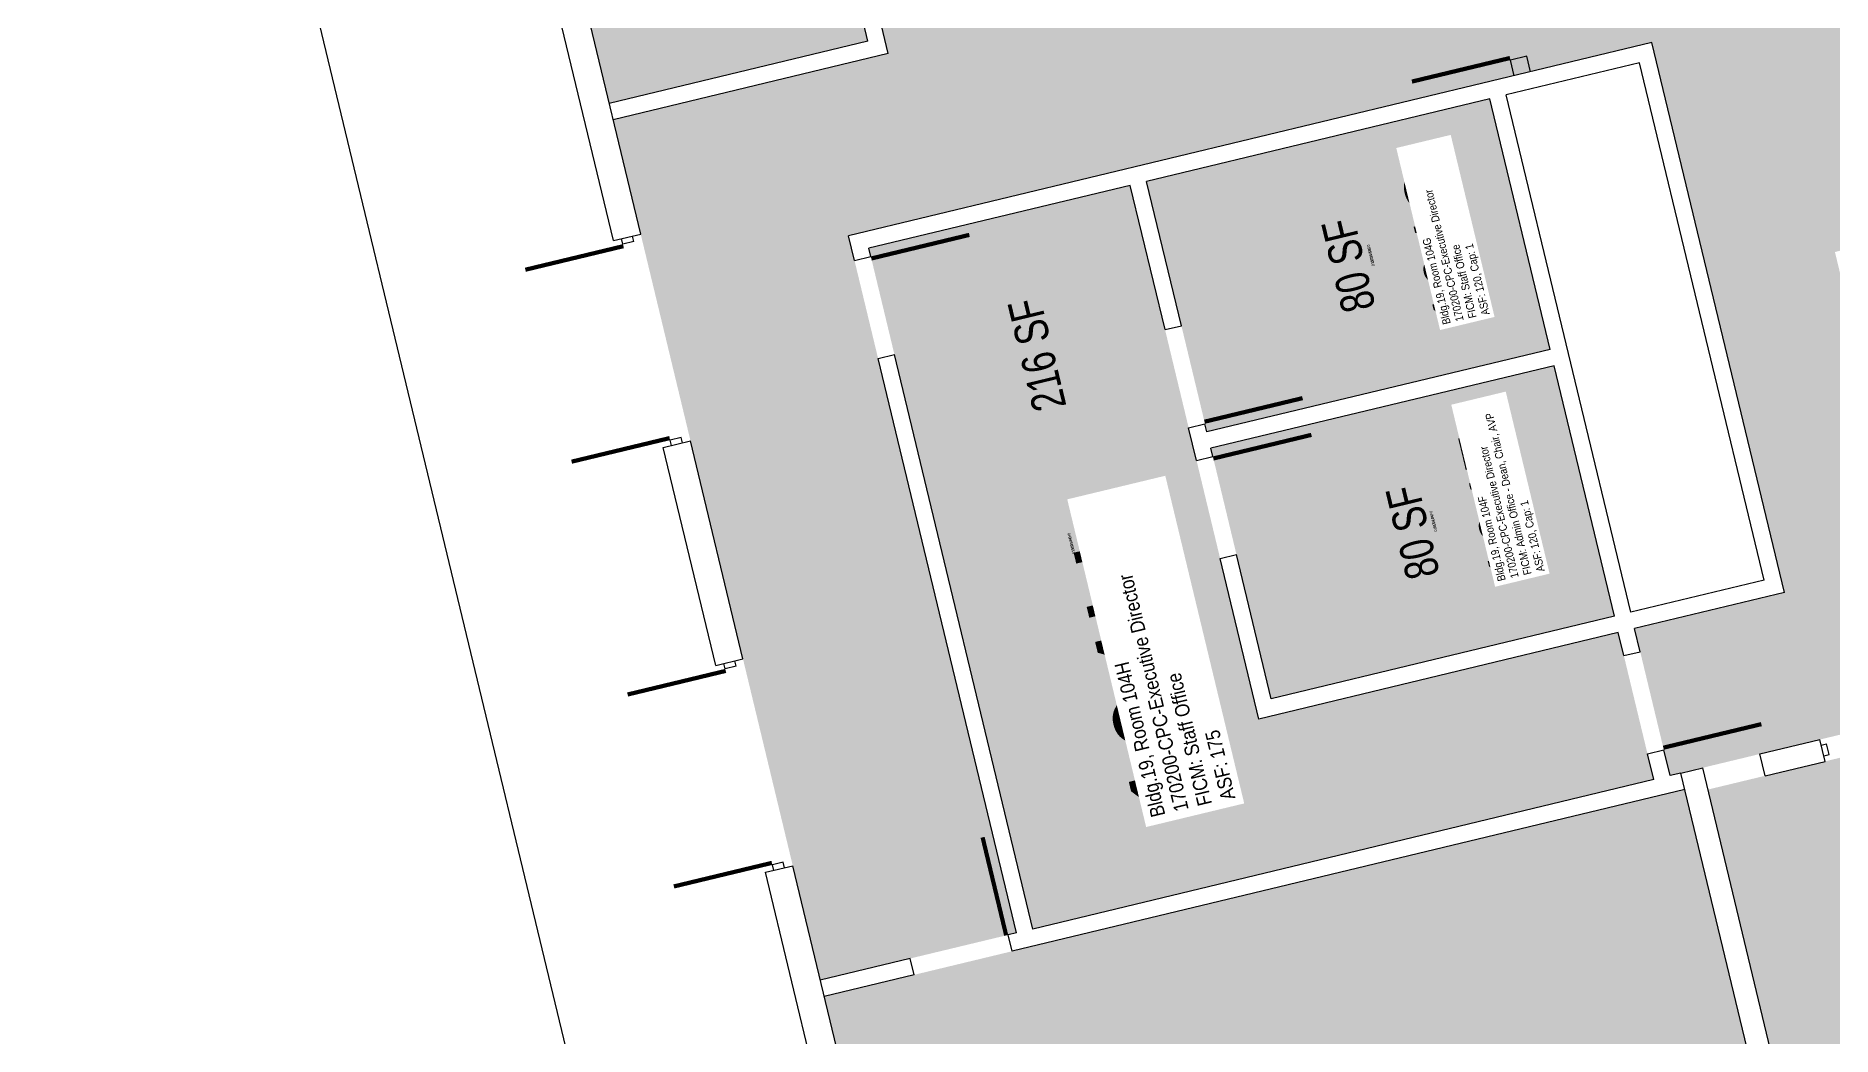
# Model space of a CAD drawing. Header units: inches. Extents: x 69215158 to 69219847, y 27668439 to 27672332.
# Drawn here: x 69215637 to 69216278, y 27669789 to 27670146 of the extents above; entities that cross this region are included whole.
import ezdxf
from ezdxf.enums import TextEntityAlignment as Align

# ---------------------------------------------------------------- set-up
doc = ezdxf.new("R2010")
doc.units = ezdxf.units.IN
doc.header["$LTSCALE"] = 100
doc.header["$MEASUREMENT"] = 0
for name, color, linetype in [('A-DOOR', 2, 'CONTINUOUS'), ('A-IDEN-RNUM', 7, 'CONTINUOUS'), ('A-IDEN-SNUM', 4, 'CONTINUOUS'), ('A-IDEN-VNUM', 4, 'CONTINUOUS'), ('A-SITE', 3, 'CONTINUOUS'), ('A-WALL', 5, 'CONTINUOUS'), ('AREA-TEXT', 3, 'CONTINUOUS'), ('Rooms-Category-Color', 7, 'CONTINUOUS'), ('Rooms-College-Color', 7, 'CONTINUOUS'), ('Rooms-Department-Color', 7, 'CONTINUOUS'), ('Rooms-Division-Color', 7, 'CONTINUOUS'), ('Rooms-Information', 7, 'CONTINUOUS')]:
    doc.layers.add(name, color=color, linetype=linetype)
doc.styles.add('CP_AREA', font='arial.ttf', dxfattribs={"height": 15})
doc.styles.add('CP_ROOMSNUMBER', font='arial.ttf', dxfattribs={"height": 1})
doc.styles.add('CP_ROOMVNUMBER', font='arial.ttf', dxfattribs={"width": 0.85, "height": 0.075})

msp = doc.modelspace()

# ---------------------------------------------------------------- hatches: boundary and pattern name
at = {"layer": 'Rooms-Category-Color', "true_color": 0xadadad}
msp.add_hatch(color=253, dxfattribs=at).paths.add_polyline_path([(69216923.05, 27670215.53), (69216919.08, 27670232.06), (69216886.54, 27670367.2), (69216799.04, 27670346.14), (69216785.43, 27670342.86), (69216777.66, 27670340.99), (69216542.38, 27670284.35), (69216536.54, 27670282.95), (69216425.71, 27670256.27), (69216419.88, 27670254.86), (69216232.24, 27670209.69), (69216193.35, 27670200.33), (69216188.49, 27670199.16), (69216178.76, 27670196.82), (69215983.35, 27670149.78), (69215981.94, 27670155.61), (69216010.14, 27670162.4), (69216003.35, 27670190.6), (69215994.92, 27670225.6), (69215985.56, 27670264.48), (69215977.14, 27670299.48), (69215958.18, 27670378.24), (69215929.01, 27670371.21), (69215927.61, 27670377.05), (69215934.41, 27670378.69), (69215923.18, 27670425.35), (69215875.54, 27670413.88), (69215886.77, 27670367.22), (69215892.61, 27670368.62), (69215894.01, 27670362.79), (69215888.18, 27670361.38), (69215907.14, 27670282.63), (69215915.56, 27670247.63), (69215924.92, 27670208.74), (69215933.35, 27670173.74), (69215941.54, 27670139.72), (69215843.34, 27670116.08), (69215853.17, 27670075.25), (69215883.25, 27669950.31), (69215884.53, 27669944.97), (69215886.41, 27669937.19), (69215889.68, 27669923.58), (69215897.64, 27669890.52), (69215907, 27669851.63), (69215917.3, 27669808.86), (69215949.38, 27669816.58), (69215984.38, 27669825), (69215987.3, 27669825.71), (69215937.92, 27670030.85), (69215929.49, 27670065.85), (69215927.39, 27670074.6), (69216214.19, 27670143.64), (69216261.47, 27669947.25), (69216208, 27669934.37), (69216209.99, 27669926.11), (69216218.41, 27669891.11), (69216220.63, 27669881.87), (69216252.72, 27669889.6), (69216274.11, 27669894.75), (69216318.83, 27669905.51), (69216301.98, 27669975.51), (69216286.53, 27670039.68), (69216279.51, 27670068.85), (69216437.01, 27670106.76), (69216444.03, 27670077.59), (69216446.95, 27670078.3), (69216481.95, 27670086.72), (69216563.62, 27670106.38), (69216598.62, 27670114.8), (69216767.79, 27670155.53), (69216802.79, 27670163.95), (69216814.45, 27670166.76), (69216849.45, 27670175.19), (69216928.2, 27670194.14), (69216927.5, 27670197.06)])
at = {"layer": 'Rooms-Category-Color', "true_color": 0xe3c5e1}
msp.add_hatch(color=254, dxfattribs=at).paths.add_polyline_path([(69215927.51, 27670172.34), (69215919.09, 27670207.34), (69215912.54, 27670234.56), (69215820.17, 27670212.33), (69215841.94, 27670121.91), (69215934.3, 27670144.15)])
at = {"layer": 'Rooms-Category-Color', "true_color": 0xfa9ba3}
for points in [[(69216054.62, 27670007.51), (69216046.2, 27670042.51), (69216033.79, 27670094.04), (69216156.29, 27670123.53), (69216177.82, 27670034.08), (69216055.32, 27670004.59)], [(69216204.15, 27669924.71), (69216212.58, 27669889.71), (69216214.8, 27669880.47), (69216086.47, 27669849.58), (69215993.13, 27669827.11), (69215943.75, 27670032.25), (69215935.33, 27670067.25), (69215934.62, 27670070.17), (69216027.96, 27670092.63), (69216040.36, 27670041.11), (69216048.79, 27670006.11), (69216051.6, 27669994.44), (69216053.7, 27669985.69), (69216055.57, 27669977.91), (69216056.98, 27669972.08), (69216060.02, 27669959.44), (69216065.4, 27669937.08), (69216073.83, 27669902.08), (69216202.16, 27669932.97)], [(69216061.41, 27669979.32), (69216059.54, 27669987.09), (69216057.43, 27669995.84), (69216056.73, 27669998.76), (69216179.23, 27670028.25), (69216200.76, 27669938.8), (69216078.26, 27669909.32), (69216065.85, 27669960.84)]]:
    msp.add_hatch(color=241, dxfattribs=at).paths.add_polyline_path(points)
at = {"layer": 'Rooms-Category-Color', "true_color": 0xffe090}
msp.add_hatch(color=41, dxfattribs=at).paths.add_polyline_path([(69216508.5, 27669711.51), (69216553.67, 27669523.87), (69216332, 27669470.51), (69216258.05, 27669777.74), (69216234.17, 27669876.9), (69216254.59, 27669881.82), (69216275.98, 27669886.97), (69216334.31, 27669901.01), (69216379.04, 27669911.78), (69216553.92, 27669953.87), (69216586.91, 27669816.79), (69216488.84, 27669793.18), (69216500.07, 27669746.51)])
at = {"layer": 'Rooms-Category-Color', "true_color": 0xe3f498}
msp.add_hatch(color=61, dxfattribs=at).paths.add_polyline_path([(69216339.2, 27669406.42), (69216031.98, 27669332.46), (69215918.7, 27669803.02), (69216225.93, 27669876.98)])
at = {"layer": 'Rooms-College-Color', "true_color": 0xadadad}
for points in [[(69216923.05, 27670215.53), (69216919.08, 27670232.06), (69216886.54, 27670367.2), (69216799.04, 27670346.14), (69216785.43, 27670342.86), (69216777.66, 27670340.99), (69216542.38, 27670284.35), (69216536.54, 27670282.95), (69216425.71, 27670256.27), (69216419.88, 27670254.86), (69216232.24, 27670209.69), (69216193.35, 27670200.33), (69216188.49, 27670199.16), (69216178.76, 27670196.82), (69215983.35, 27670149.78), (69215981.94, 27670155.61), (69216010.14, 27670162.4), (69216003.35, 27670190.6), (69215994.92, 27670225.6), (69215985.56, 27670264.48), (69215977.14, 27670299.48), (69215958.18, 27670378.24), (69215929.01, 27670371.21), (69215927.61, 27670377.05), (69215934.41, 27670378.69), (69215923.18, 27670425.35), (69215875.54, 27670413.88), (69215886.77, 27670367.22), (69215892.61, 27670368.62), (69215894.01, 27670362.79), (69215888.18, 27670361.38), (69215907.14, 27670282.63), (69215915.56, 27670247.63), (69215924.92, 27670208.74), (69215933.35, 27670173.74), (69215941.54, 27670139.72), (69215843.34, 27670116.08), (69215853.17, 27670075.25), (69215883.25, 27669950.31), (69215884.53, 27669944.97), (69215886.41, 27669937.19), (69215889.68, 27669923.58), (69215897.64, 27669890.52), (69215907, 27669851.63), (69215917.3, 27669808.86), (69215949.38, 27669816.58), (69215984.38, 27669825), (69215987.3, 27669825.71), (69215937.92, 27670030.85), (69215929.49, 27670065.85), (69215927.39, 27670074.6), (69216214.19, 27670143.64), (69216261.47, 27669947.25), (69216208, 27669934.37), (69216209.99, 27669926.11), (69216218.41, 27669891.11), (69216220.63, 27669881.87), (69216252.72, 27669889.6), (69216274.11, 27669894.75), (69216318.83, 27669905.51), (69216301.98, 27669975.51), (69216286.53, 27670039.68), (69216279.51, 27670068.85), (69216437.01, 27670106.76), (69216444.03, 27670077.59), (69216446.95, 27670078.3), (69216481.95, 27670086.72), (69216563.62, 27670106.38), (69216598.62, 27670114.8), (69216767.79, 27670155.53), (69216802.79, 27670163.95), (69216814.45, 27670166.76), (69216849.45, 27670175.19), (69216928.2, 27670194.14), (69216927.5, 27670197.06)], [(69215927.51, 27670172.34), (69215919.09, 27670207.34), (69215912.54, 27670234.56), (69215820.17, 27670212.33), (69215841.94, 27670121.91), (69215934.3, 27670144.15)], [(69216054.62, 27670007.51), (69216046.2, 27670042.51), (69216033.79, 27670094.04), (69216156.29, 27670123.53), (69216177.82, 27670034.08), (69216055.32, 27670004.59)], [(69216204.15, 27669924.71), (69216212.58, 27669889.71), (69216214.8, 27669880.47), (69216086.47, 27669849.58), (69215993.13, 27669827.11), (69215943.75, 27670032.25), (69215935.33, 27670067.25), (69215934.62, 27670070.17), (69216027.96, 27670092.63), (69216040.36, 27670041.11), (69216048.79, 27670006.11), (69216051.6, 27669994.44), (69216053.7, 27669985.69), (69216055.57, 27669977.91), (69216056.98, 27669972.08), (69216060.02, 27669959.44), (69216065.4, 27669937.08), (69216073.83, 27669902.08), (69216202.16, 27669932.97)], [(69216061.41, 27669979.32), (69216059.54, 27669987.09), (69216057.43, 27669995.84), (69216056.73, 27669998.76), (69216179.23, 27670028.25), (69216200.76, 27669938.8), (69216078.26, 27669909.32), (69216065.85, 27669960.84)], [(69216508.5, 27669711.51), (69216553.67, 27669523.87), (69216332, 27669470.51), (69216258.05, 27669777.74), (69216234.17, 27669876.9), (69216254.59, 27669881.82), (69216275.98, 27669886.97), (69216334.31, 27669901.01), (69216379.04, 27669911.78), (69216553.92, 27669953.87), (69216586.91, 27669816.79), (69216488.84, 27669793.18), (69216500.07, 27669746.51)], [(69216339.2, 27669406.42), (69216031.98, 27669332.46), (69215918.7, 27669803.02), (69216225.93, 27669876.98)]]:
    msp.add_hatch(color=253, dxfattribs=at).paths.add_polyline_path(points)
at = {"layer": 'Rooms-Department-Color', "true_color": 0xacacac}
msp.add_hatch(color=253, dxfattribs=at).paths.add_polyline_path([(69216923.05, 27670215.53), (69216919.08, 27670232.06), (69216886.54, 27670367.2), (69216799.04, 27670346.14), (69216785.43, 27670342.86), (69216777.66, 27670340.99), (69216542.38, 27670284.35), (69216536.54, 27670282.95), (69216425.71, 27670256.27), (69216419.88, 27670254.86), (69216232.24, 27670209.69), (69216193.35, 27670200.33), (69216188.49, 27670199.16), (69216178.76, 27670196.82), (69215983.35, 27670149.78), (69215981.94, 27670155.61), (69216010.14, 27670162.4), (69216003.35, 27670190.6), (69215994.92, 27670225.6), (69215985.56, 27670264.48), (69215977.14, 27670299.48), (69215958.18, 27670378.24), (69215929.01, 27670371.21), (69215927.61, 27670377.05), (69215934.41, 27670378.69), (69215923.18, 27670425.35), (69215875.54, 27670413.88), (69215886.77, 27670367.22), (69215892.61, 27670368.62), (69215894.01, 27670362.79), (69215888.18, 27670361.38), (69215907.14, 27670282.63), (69215915.56, 27670247.63), (69215924.92, 27670208.74), (69215933.35, 27670173.74), (69215941.54, 27670139.72), (69215843.34, 27670116.08), (69215853.17, 27670075.25), (69215883.25, 27669950.31), (69215884.53, 27669944.97), (69215886.41, 27669937.19), (69215889.68, 27669923.58), (69215897.64, 27669890.52), (69215907, 27669851.63), (69215917.3, 27669808.86), (69215949.38, 27669816.58), (69215984.38, 27669825), (69215987.3, 27669825.71), (69215937.92, 27670030.85), (69215929.49, 27670065.85), (69215927.39, 27670074.6), (69216214.19, 27670143.64), (69216261.47, 27669947.25), (69216208, 27669934.37), (69216209.99, 27669926.11), (69216218.41, 27669891.11), (69216220.63, 27669881.87), (69216252.72, 27669889.6), (69216274.11, 27669894.75), (69216318.83, 27669905.51), (69216301.98, 27669975.51), (69216286.53, 27670039.68), (69216279.51, 27670068.85), (69216437.01, 27670106.76), (69216444.03, 27670077.59), (69216446.95, 27670078.3), (69216481.95, 27670086.72), (69216563.62, 27670106.38), (69216598.62, 27670114.8), (69216767.79, 27670155.53), (69216802.79, 27670163.95), (69216814.45, 27670166.76), (69216849.45, 27670175.19), (69216928.2, 27670194.14), (69216927.5, 27670197.06)])
at = {"layer": 'Rooms-Department-Color', "true_color": 0x80bc67}
for points in [[(69215927.51, 27670172.34), (69215919.09, 27670207.34), (69215912.54, 27670234.56), (69215820.17, 27670212.33), (69215841.94, 27670121.91), (69215934.3, 27670144.15)], [(69216054.62, 27670007.51), (69216046.2, 27670042.51), (69216033.79, 27670094.04), (69216156.29, 27670123.53), (69216177.82, 27670034.08), (69216055.32, 27670004.59)], [(69216204.15, 27669924.71), (69216212.58, 27669889.71), (69216214.8, 27669880.47), (69216086.47, 27669849.58), (69215993.13, 27669827.11), (69215943.75, 27670032.25), (69215935.33, 27670067.25), (69215934.62, 27670070.17), (69216027.96, 27670092.63), (69216040.36, 27670041.11), (69216048.79, 27670006.11), (69216051.6, 27669994.44), (69216053.7, 27669985.69), (69216055.57, 27669977.91), (69216056.98, 27669972.08), (69216060.02, 27669959.44), (69216065.4, 27669937.08), (69216073.83, 27669902.08), (69216202.16, 27669932.97)], [(69216061.41, 27669979.32), (69216059.54, 27669987.09), (69216057.43, 27669995.84), (69216056.73, 27669998.76), (69216179.23, 27670028.25), (69216200.76, 27669938.8), (69216078.26, 27669909.32), (69216065.85, 27669960.84)], [(69216508.5, 27669711.51), (69216553.67, 27669523.87), (69216332, 27669470.51), (69216258.05, 27669777.74), (69216234.17, 27669876.9), (69216254.59, 27669881.82), (69216275.98, 27669886.97), (69216334.31, 27669901.01), (69216379.04, 27669911.78), (69216553.92, 27669953.87), (69216586.91, 27669816.79), (69216488.84, 27669793.18), (69216500.07, 27669746.51)], [(69216339.2, 27669406.42), (69216031.98, 27669332.46), (69215918.7, 27669803.02), (69216225.93, 27669876.98)]]:
    msp.add_hatch(color=83, dxfattribs=at).paths.add_polyline_path(points)
at = {"layer": 'Rooms-Division-Color', "true_color": 0xadadad}
msp.add_hatch(color=253, dxfattribs=at).paths.add_polyline_path([(69216923.05, 27670215.53), (69216919.08, 27670232.06), (69216886.54, 27670367.2), (69216799.04, 27670346.14), (69216785.43, 27670342.86), (69216777.66, 27670340.99), (69216542.38, 27670284.35), (69216536.54, 27670282.95), (69216425.71, 27670256.27), (69216419.88, 27670254.86), (69216232.24, 27670209.69), (69216193.35, 27670200.33), (69216188.49, 27670199.16), (69216178.76, 27670196.82), (69215983.35, 27670149.78), (69215981.94, 27670155.61), (69216010.14, 27670162.4), (69216003.35, 27670190.6), (69215994.92, 27670225.6), (69215985.56, 27670264.48), (69215977.14, 27670299.48), (69215958.18, 27670378.24), (69215929.01, 27670371.21), (69215927.61, 27670377.05), (69215934.41, 27670378.69), (69215923.18, 27670425.35), (69215875.54, 27670413.88), (69215886.77, 27670367.22), (69215892.61, 27670368.62), (69215894.01, 27670362.79), (69215888.18, 27670361.38), (69215907.14, 27670282.63), (69215915.56, 27670247.63), (69215924.92, 27670208.74), (69215933.35, 27670173.74), (69215941.54, 27670139.72), (69215843.34, 27670116.08), (69215853.17, 27670075.25), (69215883.25, 27669950.31), (69215884.53, 27669944.97), (69215886.41, 27669937.19), (69215889.68, 27669923.58), (69215897.64, 27669890.52), (69215907, 27669851.63), (69215917.3, 27669808.86), (69215949.38, 27669816.58), (69215984.38, 27669825), (69215987.3, 27669825.71), (69215937.92, 27670030.85), (69215929.49, 27670065.85), (69215927.39, 27670074.6), (69216214.19, 27670143.64), (69216261.47, 27669947.25), (69216208, 27669934.37), (69216209.99, 27669926.11), (69216218.41, 27669891.11), (69216220.63, 27669881.87), (69216252.72, 27669889.6), (69216274.11, 27669894.75), (69216318.83, 27669905.51), (69216301.98, 27669975.51), (69216286.53, 27670039.68), (69216279.51, 27670068.85), (69216437.01, 27670106.76), (69216444.03, 27670077.59), (69216446.95, 27670078.3), (69216481.95, 27670086.72), (69216563.62, 27670106.38), (69216598.62, 27670114.8), (69216767.79, 27670155.53), (69216802.79, 27670163.95), (69216814.45, 27670166.76), (69216849.45, 27670175.19), (69216928.2, 27670194.14), (69216927.5, 27670197.06)])
at = {"layer": 'Rooms-Division-Color', "true_color": 0x80bc67}
for points in [[(69215927.51, 27670172.34), (69215919.09, 27670207.34), (69215912.54, 27670234.56), (69215820.17, 27670212.33), (69215841.94, 27670121.91), (69215934.3, 27670144.15)], [(69216054.62, 27670007.51), (69216046.2, 27670042.51), (69216033.79, 27670094.04), (69216156.29, 27670123.53), (69216177.82, 27670034.08), (69216055.32, 27670004.59)], [(69216204.15, 27669924.71), (69216212.58, 27669889.71), (69216214.8, 27669880.47), (69216086.47, 27669849.58), (69215993.13, 27669827.11), (69215943.75, 27670032.25), (69215935.33, 27670067.25), (69215934.62, 27670070.17), (69216027.96, 27670092.63), (69216040.36, 27670041.11), (69216048.79, 27670006.11), (69216051.6, 27669994.44), (69216053.7, 27669985.69), (69216055.57, 27669977.91), (69216056.98, 27669972.08), (69216060.02, 27669959.44), (69216065.4, 27669937.08), (69216073.83, 27669902.08), (69216202.16, 27669932.97)], [(69216061.41, 27669979.32), (69216059.54, 27669987.09), (69216057.43, 27669995.84), (69216056.73, 27669998.76), (69216179.23, 27670028.25), (69216200.76, 27669938.8), (69216078.26, 27669909.32), (69216065.85, 27669960.84)], [(69216508.5, 27669711.51), (69216553.67, 27669523.87), (69216332, 27669470.51), (69216258.05, 27669777.74), (69216234.17, 27669876.9), (69216254.59, 27669881.82), (69216275.98, 27669886.97), (69216334.31, 27669901.01), (69216379.04, 27669911.78), (69216553.92, 27669953.87), (69216586.91, 27669816.79), (69216488.84, 27669793.18), (69216500.07, 27669746.51)], [(69216339.2, 27669406.42), (69216031.98, 27669332.46), (69215918.7, 27669803.02), (69216225.93, 27669876.98)]]:
    msp.add_hatch(color=83, dxfattribs=at).paths.add_polyline_path(points)

# ---------------------------------------------------------------- linework, layer by layer
at = {"layer": 'A-DOOR'}
for points in [[(69216163.51, 27670138.11, 1.5, 1.5, 0), (69216128.5, 27670129.69, 0, 0, 0), (69216128.33, 27670130.41, 0, 0, -0.414214), (69216156.71, 27670172.73, 0, 0, -0.414214)], [(69215935.5, 27670066.52, 1.5, 1.5, 0), (69215970.5, 27670074.95, 0, 0, 0), (69215970.68, 27670074.22, 0, 0, -0.414214), (69215942.29, 27670031.9, 0, 0, -0.414214)], [(69215847.01, 27670070.93, 1.5, 1.5, 0), (69215812.01, 27670062.51, 0, 0, 0), (69215812.19, 27670061.78, 0, 0, 0.414214), (69215856.72, 27670037.01, 0, 0, 0.414214)], [(69216054.45, 27670008.24, 1.5, 1.5, 0), (69216089.45, 27670016.66, 0, 0, 0), (69216089.27, 27670017.39, 0, 0, 0.414214), (69216044.74, 27670042.16, 0, 0, 0.414214)], [(69215863.51, 27670002.39, 1.5, 1.5, 0), (69215828.51, 27669993.97, 0, 0, 0), (69215828.34, 27669994.7, 0, 0, -0.414214), (69215856.72, 27670037.01, 0, 0, -0.414214)], [(69216057.6, 27669995.11, 1.5, 1.5, 0), (69216092.6, 27670003.54, 0, 0, 0), (69216092.78, 27670002.81, 0, 0, -0.414214), (69216064.4, 27669960.49, 0, 0, -0.414214)], [(69216310.79, 27669901.52, 1.5, 1.5, 0), (69216302.37, 27669936.52, 0, 0, 0), (69216301.64, 27669936.34, 0, 0, 0.414214), (69216276.87, 27669891.81, 0, 0, 0.414214)], [(69216218.24, 27669891.84, 1.5, 1.5, 0), (69216253.24, 27669900.26, 0, 0, 0), (69216253.06, 27669900.99, 0, 0, 0.414214), (69216208.53, 27669925.76, 0, 0, 0.414214)], [(69215883.52, 27669919.27, 1.5, 1.5, 0), (69215848.52, 27669910.84, 0, 0, 0), (69215848.7, 27669910.11, 0, 0, 0.414214), (69215893.23, 27669885.35, 0, 0, 0.414214)], [(69215900.02, 27669850.72, 1.5, 1.5, 0), (69215865.02, 27669842.3, 0, 0, 0), (69215864.85, 27669843.03, 0, 0, -0.414214), (69215893.23, 27669885.35, 0, 0, -0.414214)], [(69215983.65, 27669824.83, 1.5, 1.5, 0), (69215975.23, 27669859.83, 0, 0, 0), (69215974.5, 27669859.65, 0, 0, 0.414214), (69215949.73, 27669815.12, 0, 0, 0.414214)]]:
    msp.add_lwpolyline(points, format="xyseb", dxfattribs=at)
at = {"layer": 'A-SITE'}
msp.add_line((69215637.28, 27670570.47), (69216055.73, 27668832.13), dxfattribs=at)
at = {"layer": 'A-WALL'}
for p, q in [((69215843.45, 27670072.91), (69215738.6, 27670508.46)), ((69215853.17, 27670075.25), (69215750.67, 27670501.08)), ((69215934.3, 27670144.15), (69215927.51, 27670172.34)), ((69215941.54, 27670139.72), (69215933.35, 27670173.74)), ((69215934.3, 27670144.15), (69215841.94, 27670121.91)), ((69215941.54, 27670139.72), (69215843.34, 27670116.08)), ((69216214.19, 27670143.64), (69215927.39, 27670074.6)), ((69216169.51, 27670138.79), (69216163.68, 27670137.38)), ((69216170.86, 27670133.2), (69216169.51, 27670138.79)), ((69216261.47, 27669947.25), (69216214.19, 27670143.64)), ((69216209.76, 27670136.4), (69216162.13, 27670124.93)), ((69216165.02, 27670131.8), (69216163.68, 27670137.38)), ((69216254.23, 27669951.68), (69216209.76, 27670136.4)), ((69216156.29, 27670123.53), (69216033.79, 27670094.04)), ((69216177.82, 27670034.08), (69216156.29, 27670123.53)), ((69216206.59, 27669940.21), (69216162.13, 27670124.93)), ((69216046.2, 27670042.51), (69216033.79, 27670094.04)), ((69216027.96, 27670092.63), (69215934.62, 27670070.17)), ((69216040.36, 27670041.11), (69216027.96, 27670092.63)), ((69215843.45, 27670072.91), (69215853.17, 27670075.25)), ((69215846.84, 27670071.66), (69215846.37, 27670073.61)), ((69215850.73, 27670072.6), (69215846.84, 27670071.66)), ((69215850.73, 27670072.6), (69215850.26, 27670074.54)), ((69215929.49, 27670065.85), (69215927.39, 27670074.6)), ((69215935.33, 27670067.25), (69215934.62, 27670070.17)), ((69215929.49, 27670065.85), (69215935.33, 27670067.25)), ((69216040.36, 27670041.11), (69216046.2, 27670042.51)), ((69215937.92, 27670030.85), (69215943.75, 27670032.25)), ((69215987.3, 27669825.71), (69215937.92, 27670030.85)), ((69215993.13, 27669827.11), (69215943.75, 27670032.25)), ((69216177.82, 27670034.08), (69216055.32, 27670004.59)), ((69216179.23, 27670028.25), (69216056.73, 27669998.76)), ((69216200.76, 27669938.8), (69216179.23, 27670028.25)), ((69216048.79, 27670006.11), (69216054.62, 27670007.51)), ((69216051.6, 27669994.44), (69216048.79, 27670006.11)), ((69216055.32, 27670004.59), (69216054.62, 27670007.51)), ((69215861.24, 27669999.02), (69215870.96, 27670001.36)), ((69215879.96, 27669921.24), (69215861.24, 27669999.02)), ((69215867.58, 27670002.6), (69215863.69, 27670001.66)), ((69215864.15, 27669999.72), (69215863.69, 27670001.66)), ((69215868.04, 27670000.65), (69215867.58, 27670002.6)), ((69215889.68, 27669923.58), (69215870.96, 27670001.36)), ((69216057.43, 27669995.84), (69216056.73, 27669998.76)), ((69216051.6, 27669994.44), (69216057.43, 27669995.84)), ((69216060.02, 27669959.44), (69216065.85, 27669960.84)), ((69216073.83, 27669902.08), (69216060.02, 27669959.44)), ((69216078.26, 27669909.32), (69216065.85, 27669960.84)), ((69216254.23, 27669951.68), (69216206.59, 27669940.21)), ((69216261.47, 27669947.25), (69216208, 27669934.37)), ((69216200.76, 27669938.8), (69216078.26, 27669909.32)), ((69216209.99, 27669926.11), (69216208, 27669934.37)), ((69216202.16, 27669932.97), (69216073.83, 27669902.08)), ((69216204.15, 27669924.71), (69216202.16, 27669932.97)), ((69215879.96, 27669921.24), (69215889.68, 27669923.58)), ((69215883.35, 27669920), (69215882.88, 27669921.94)), ((69215887.23, 27669920.93), (69215883.35, 27669920)), ((69215887.23, 27669920.93), (69215886.77, 27669922.88)), ((69216204.15, 27669924.71), (69216209.99, 27669926.11)), ((69216212.58, 27669889.71), (69216218.41, 27669891.11)), ((69216214.8, 27669880.47), (69216212.58, 27669889.71)), ((69216220.63, 27669881.87), (69216218.41, 27669891.11)), ((69216252.72, 27669889.6), (69216274.11, 27669894.75)), ((69216254.59, 27669881.82), (69216252.72, 27669889.6)), ((69216275.98, 27669886.97), (69216274.11, 27669894.75)), ((69216274.58, 27669892.8), (69216276.52, 27669893.27)), ((69216275.51, 27669888.91), (69216277.46, 27669889.38)), ((69216277.46, 27669889.38), (69216276.52, 27669893.27)), ((69216224.52, 27669882.81), (69216220.63, 27669881.87)), ((69216224.52, 27669882.81), (69216232.3, 27669884.68)), ((69216328.67, 27669450.17), (69216224.52, 27669882.81)), ((69216336.45, 27669452.04), (69216232.3, 27669884.68)), ((69216254.59, 27669881.82), (69216275.98, 27669886.97)), ((69216225.93, 27669876.98), (69215985.79, 27669819.17)), ((69216214.8, 27669880.47), (69215993.13, 27669827.11)), ((69215904.09, 27669850.93), (69215900.2, 27669849.99)), ((69215904.55, 27669848.99), (69215904.09, 27669850.93)), ((69215897.75, 27669847.35), (69215907.47, 27669849.69)), ((69215931.57, 27669706.86), (69215897.75, 27669847.35)), ((69215900.66, 27669848.05), (69215900.2, 27669849.99)), ((69215941.29, 27669709.2), (69215907.47, 27669849.69)), ((69215987.3, 27669825.71), (69215984.38, 27669825)), ((69215985.79, 27669819.17), (69215984.38, 27669825)), ((69215949.38, 27669816.58), (69215917.3, 27669808.86)), ((69215950.79, 27669810.74), (69215949.38, 27669816.58)), ((69215950.79, 27669810.74), (69215918.7, 27669803.02))]:
    msp.add_line(p, q, dxfattribs=at)

# ---------------------------------------------------------------- texts
at = {"layer": 'A-IDEN-RNUM', "style": 'CP_ROOMSNUMBER', "width": 0.85}
for s, p in [('0104-G0', (69216113.81, 27670067.63)), ('0104-F0', (69216136.14, 27669972.72)), ('0104-H0', (69216006.92, 27669964.76))]:
    msp.add_text(s, height=1, rotation=103.53478, dxfattribs=at).set_placement(p, align=Align.MIDDLE)
at = {"layer": 'A-IDEN-SNUM', "style": 'CP_ROOMSNUMBER', "width": 0.85}
for s, p in [('01900104G0', (69216113.81, 27670067.63)), ('01900104F0', (69216136.14, 27669972.72)), ('01900104H0', (69216006.92, 27669964.76))]:
    msp.add_text(s, height=1, rotation=103.53478, dxfattribs=at).set_placement(p, align=Align.MIDDLE)
at = {"layer": 'A-IDEN-VNUM', "style": 'CP_ROOMVNUMBER', "width": 0.85}
for s, height, p in [('104G', 20, (69216140.59, 27670072.81)), ('104F', 20, (69216160.82, 27669979.26)), ('104H', 36, (69216036.36, 27669919.38))]:
    msp.add_text(s, height=height, rotation=103.53478, dxfattribs=at).set_placement(p, align=Align.MIDDLE)
at = {"layer": 'AREA-TEXT', "style": 'CP_AREA', "width": 0.75}
for s, p in [('80 SF', (69216105.81, 27670064.06)), ('216 SF', (69215994.64, 27670032.13)), ('80 SF', (69216128.74, 27669968.78))]:
    msp.add_text(s, height=12, rotation=103.53478, dxfattribs=at).set_placement(p, align=Align.MIDDLE_CENTER)

# ---------------------------------------------------------------- next in the draw order: texts
at = {"layer": 'Rooms-Information', "attachment_point": 7, "rotation": 103.53478, "style": 'CP_ROOMVNUMBER', "bg_fill": 3, "box_fill_scale": 1.5, "bg_fill_color": 256, "bg_fill_true_color": 13158600, "bg_fill_transparency": 0}
for s, insert, char_height, width in [('Bldg.19, Room 104G^M^J170200-CPC-Executive Director^M^JFICM: Staff Office^M^JASF: 120, Cap: 1', (69216157.11, 27670046.91), 2.8571, 64), ('Bldg.19, Room 104F^M^J170200-CPC-Executive Director^M^JFICM: Admin Office - Dean, Chair, AVP^M^JASF: 120, Cap: 1', (69216176.75, 27669955.25), 2.85714, 64), ('Bldg.19, Room 104H^M^J170200-CPC-Executive Director^M^JFICM: Staff Office^M^JASF: 175', (69216065.59, 27669873.86), 5.1429, 115.2)]:
    msp.add_mtext(s, dxfattribs=dict(at, insert=insert, char_height=char_height, width=width))

doc.saveas('drawing.dxf')
